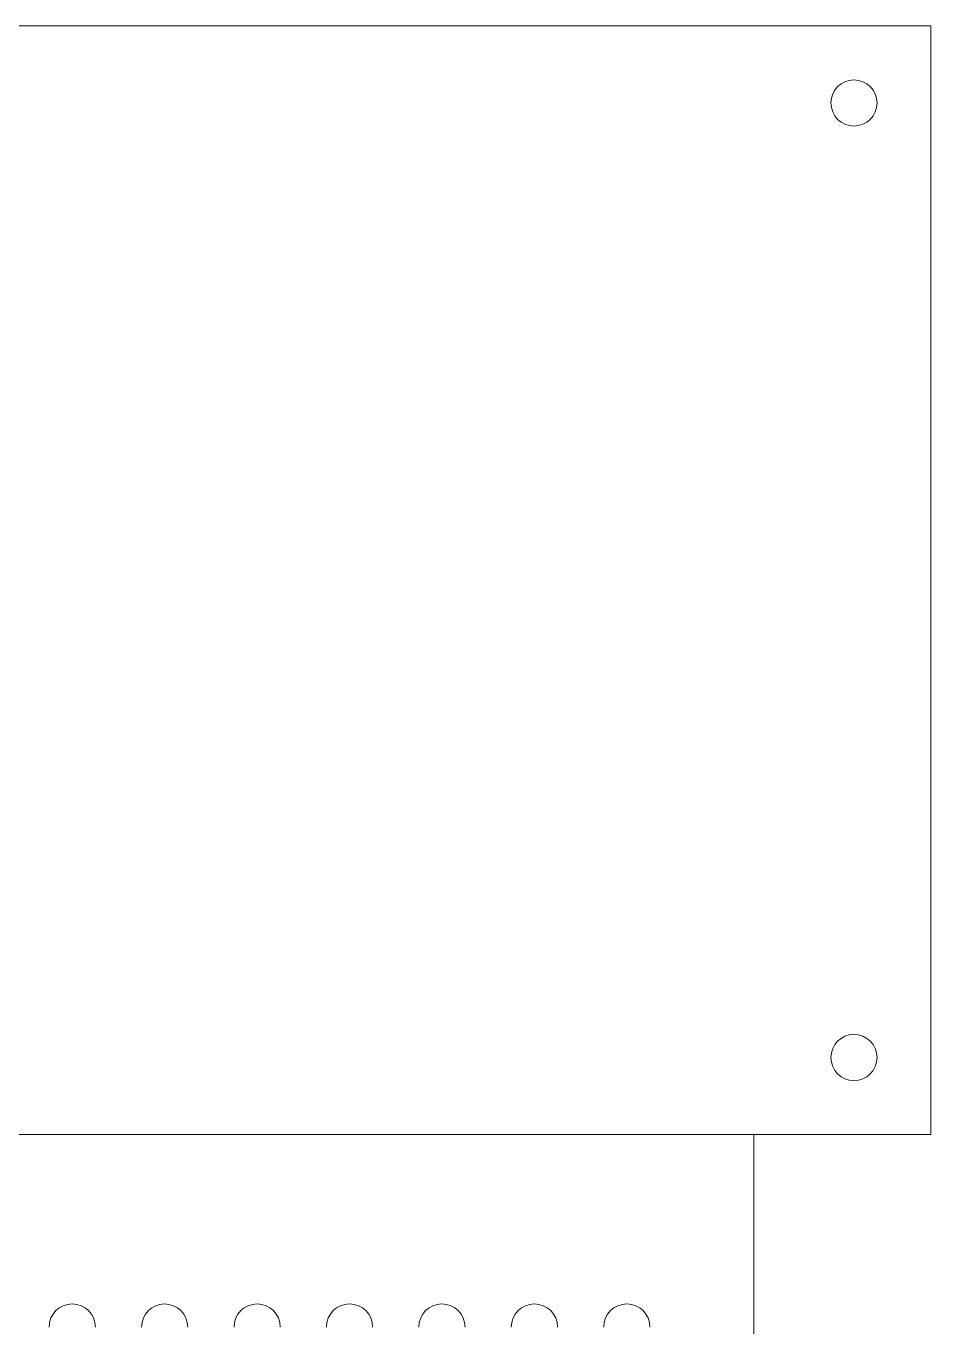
# Model space of a CAD drawing. Header units: inches. Extents: x 178 to 434, y 0 to 792.
# Drawn here: x 309.5 to 379.8, y 691 to 792.1 of the extents above; entities that cross this region are included whole.
import ezdxf

# ---------------------------------------------------------------- set-up
doc = ezdxf.new("R2010")
doc.units = ezdxf.units.IN
doc.header["$MEASUREMENT"] = 0

# ---------------------------------------------------------------- blocks, each defined once
blk = doc.blocks.new('block 213')
at = {"color": 7, "lineweight": 15, "true_color": 0xffffff}
blk.add_lwpolyline([(366.01, 352.92), (366.01, 705.92)], dxfattribs=at)
blk = doc.blocks.new('block 217')
at = {"color": 7, "lineweight": 15, "true_color": 0xffffff}
blk.add_open_spline([(357.94, 690.96), (357.94, 691.96), (357.13, 692.76), (356.14, 692.76), (355.15, 692.76), (354.35, 691.96), (354.35, 690.96)], degree=3, knots=[0, 0, 0, 0, 1, 1, 1, 2, 2, 2, 2], dxfattribs=at)
blk = doc.blocks.new('block 221')
at = {"color": 7, "lineweight": 15, "true_color": 0xffffff}
blk.add_open_spline([(350.76, 690.96), (350.76, 691.96), (349.95, 692.76), (348.96, 692.76), (347.97, 692.76), (347.17, 691.96), (347.17, 690.96)], degree=3, knots=[0, 0, 0, 0, 1, 1, 1, 2, 2, 2, 2], dxfattribs=at)
blk = doc.blocks.new('block 224')
at = {"color": 7, "lineweight": 15, "true_color": 0xffffff}
blk.add_open_spline([(343.58, 690.96), (343.58, 691.96), (342.77, 692.76), (341.78, 692.76), (340.79, 692.76), (339.99, 691.96), (339.99, 690.96)], degree=3, knots=[0, 0, 0, 0, 1, 1, 1, 2, 2, 2, 2], dxfattribs=at)
blk = doc.blocks.new('block 228')
at = {"color": 7, "lineweight": 15, "true_color": 0xffffff}
blk.add_open_spline([(336.4, 690.96), (336.4, 691.96), (335.59, 692.76), (334.6, 692.76), (333.61, 692.76), (332.81, 691.96), (332.81, 690.96)], degree=3, knots=[0, 0, 0, 0, 1, 1, 1, 2, 2, 2, 2], dxfattribs=at)
blk = doc.blocks.new('block 232')
at = {"color": 7, "lineweight": 15, "true_color": 0xffffff}
blk.add_open_spline([(329.22, 690.96), (329.22, 691.96), (328.41, 692.76), (327.42, 692.76), (326.43, 692.76), (325.63, 691.96), (325.63, 690.96)], degree=3, knots=[0, 0, 0, 0, 1, 1, 1, 2, 2, 2, 2], dxfattribs=at)
blk = doc.blocks.new('block 266')
at = {"color": 7, "lineweight": 15, "true_color": 0xffffff}
blk.add_open_spline([(322.04, 690.96), (322.04, 691.96), (321.23, 692.76), (320.24, 692.76), (319.25, 692.76), (318.45, 691.96), (318.45, 690.96)], degree=3, knots=[0, 0, 0, 0, 1, 1, 1, 2, 2, 2, 2], dxfattribs=at)
blk = doc.blocks.new('block 269')
at = {"color": 7, "lineweight": 15, "true_color": 0xffffff}
blk.add_open_spline([(314.86, 690.96), (314.86, 691.96), (314.05, 692.76), (313.06, 692.76), (312.07, 692.76), (311.27, 691.96), (311.27, 690.96)], degree=3, knots=[0, 0, 0, 0, 1, 1, 1, 2, 2, 2, 2], dxfattribs=at)
blk = doc.blocks.new('block 323')
at = {"color": 7, "lineweight": 15, "true_color": 0xffffff}
blk.add_lwpolyline([(278.66, 792.08), (379.77, 792.08)], dxfattribs=at)
blk = doc.blocks.new('block 324')
at = {"color": 7, "lineweight": 15, "true_color": 0xffffff}
blk.add_lwpolyline([(379.77, 792.08), (379.77, 705.92)], dxfattribs=at)
blk = doc.blocks.new('block 325')
at = {"color": 7, "lineweight": 15, "true_color": 0xffffff}
blk.add_lwpolyline([(379.77, 705.92), (278.66, 705.92)], dxfattribs=at)
blk = doc.blocks.new('block 327')
at = {"color": 7, "lineweight": 15, "true_color": 0xffffff}
blk.add_open_spline([(372, 711.91), (372, 712.9), (372.8, 713.7), (373.79, 713.7), (374.78, 713.7), (375.59, 712.9), (375.59, 711.91), (375.59, 710.91), (374.78, 710.11), (373.79, 710.11), (372.8, 710.11), (372, 710.91), (372, 711.91), (372, 711.91), (372, 711.91), (372, 711.91)], degree=3, knots=[0, 0, 0, 0, 1, 1, 1, 2, 2, 2, 3, 3, 3, 4, 4, 4, 5, 5, 5, 5], dxfattribs=at)
blk = doc.blocks.new('block 328')
at = {"color": 7, "lineweight": 15, "true_color": 0xffffff}
blk.add_open_spline([(372, 786.1), (372, 787.09), (372.8, 787.89), (373.79, 787.89), (374.78, 787.89), (375.59, 787.09), (375.59, 786.1), (375.59, 785.1), (374.78, 784.3), (373.79, 784.3), (372.8, 784.3), (372, 785.1), (372, 786.1), (372, 786.1), (372, 786.1), (372, 786.1)], degree=3, knots=[0, 0, 0, 0, 1, 1, 1, 2, 2, 2, 3, 3, 3, 4, 4, 4, 5, 5, 5, 5], dxfattribs=at)

msp = doc.modelspace()

# ---------------------------------------------------------------- block references
for name in ['block 323', 'block 324', 'block 328', 'block 327', 'block 325', 'block 213', 'block 269', 'block 266', 'block 232', 'block 228', 'block 224', 'block 221', 'block 217']:
    msp.add_blockref(name, (0, 0))

doc.saveas('drawing.dxf')
